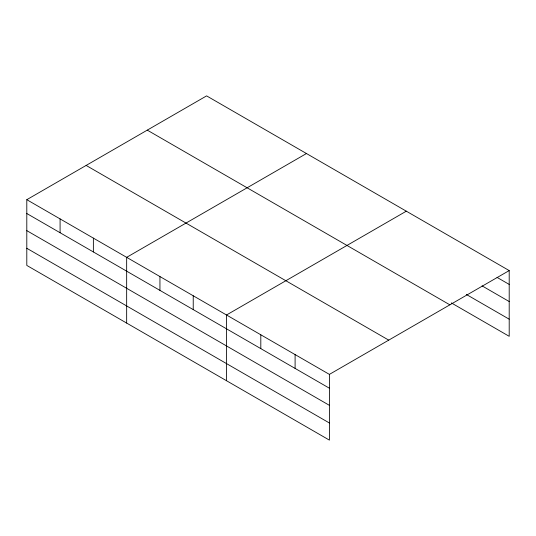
<?xml version="1.0" encoding="UTF-8"?>
<svg xmlns="http://www.w3.org/2000/svg" width="536" height="536" viewBox="0 0 536 536"><rect width="100%" height="100%" fill="white"/><g stroke="black" fill="none" stroke-linecap="round" stroke-linejoin="round"><path stroke-width="0.8" d="M329.399 405.343L329.399 374.389L26.8 199.687L26.8 265.421L329.399 440.123L329.399 405.343L26.8 230.641M451.325 302.9L509.2 336.313L509.2 270.58L206.601 95.877L26.8 199.687M306.458 153.531L126.657 257.34L126.657 323.067M406.315 211.184L226.514 314.994L226.514 380.721M329.399 374.389L509.2 270.58M497.053 277.4L509.2 284.408M482.052 285.862L509.2 301.54M466.333 294.438L509.2 319.188M147.266 130.134L449.865 304.837M86.135 165.43L388.734 340.132M26.8 213.516L329.399 388.218M26.8 248.289L329.399 422.991M295.101 354.591L295.101 368.42M260.811 334.792L260.811 348.621M193.228 295.772L193.228 309.6M159.942 276.556L159.942 290.385M93.371 238.118L93.371 251.947M60.086 218.902L60.086 232.731"/></g></svg>
